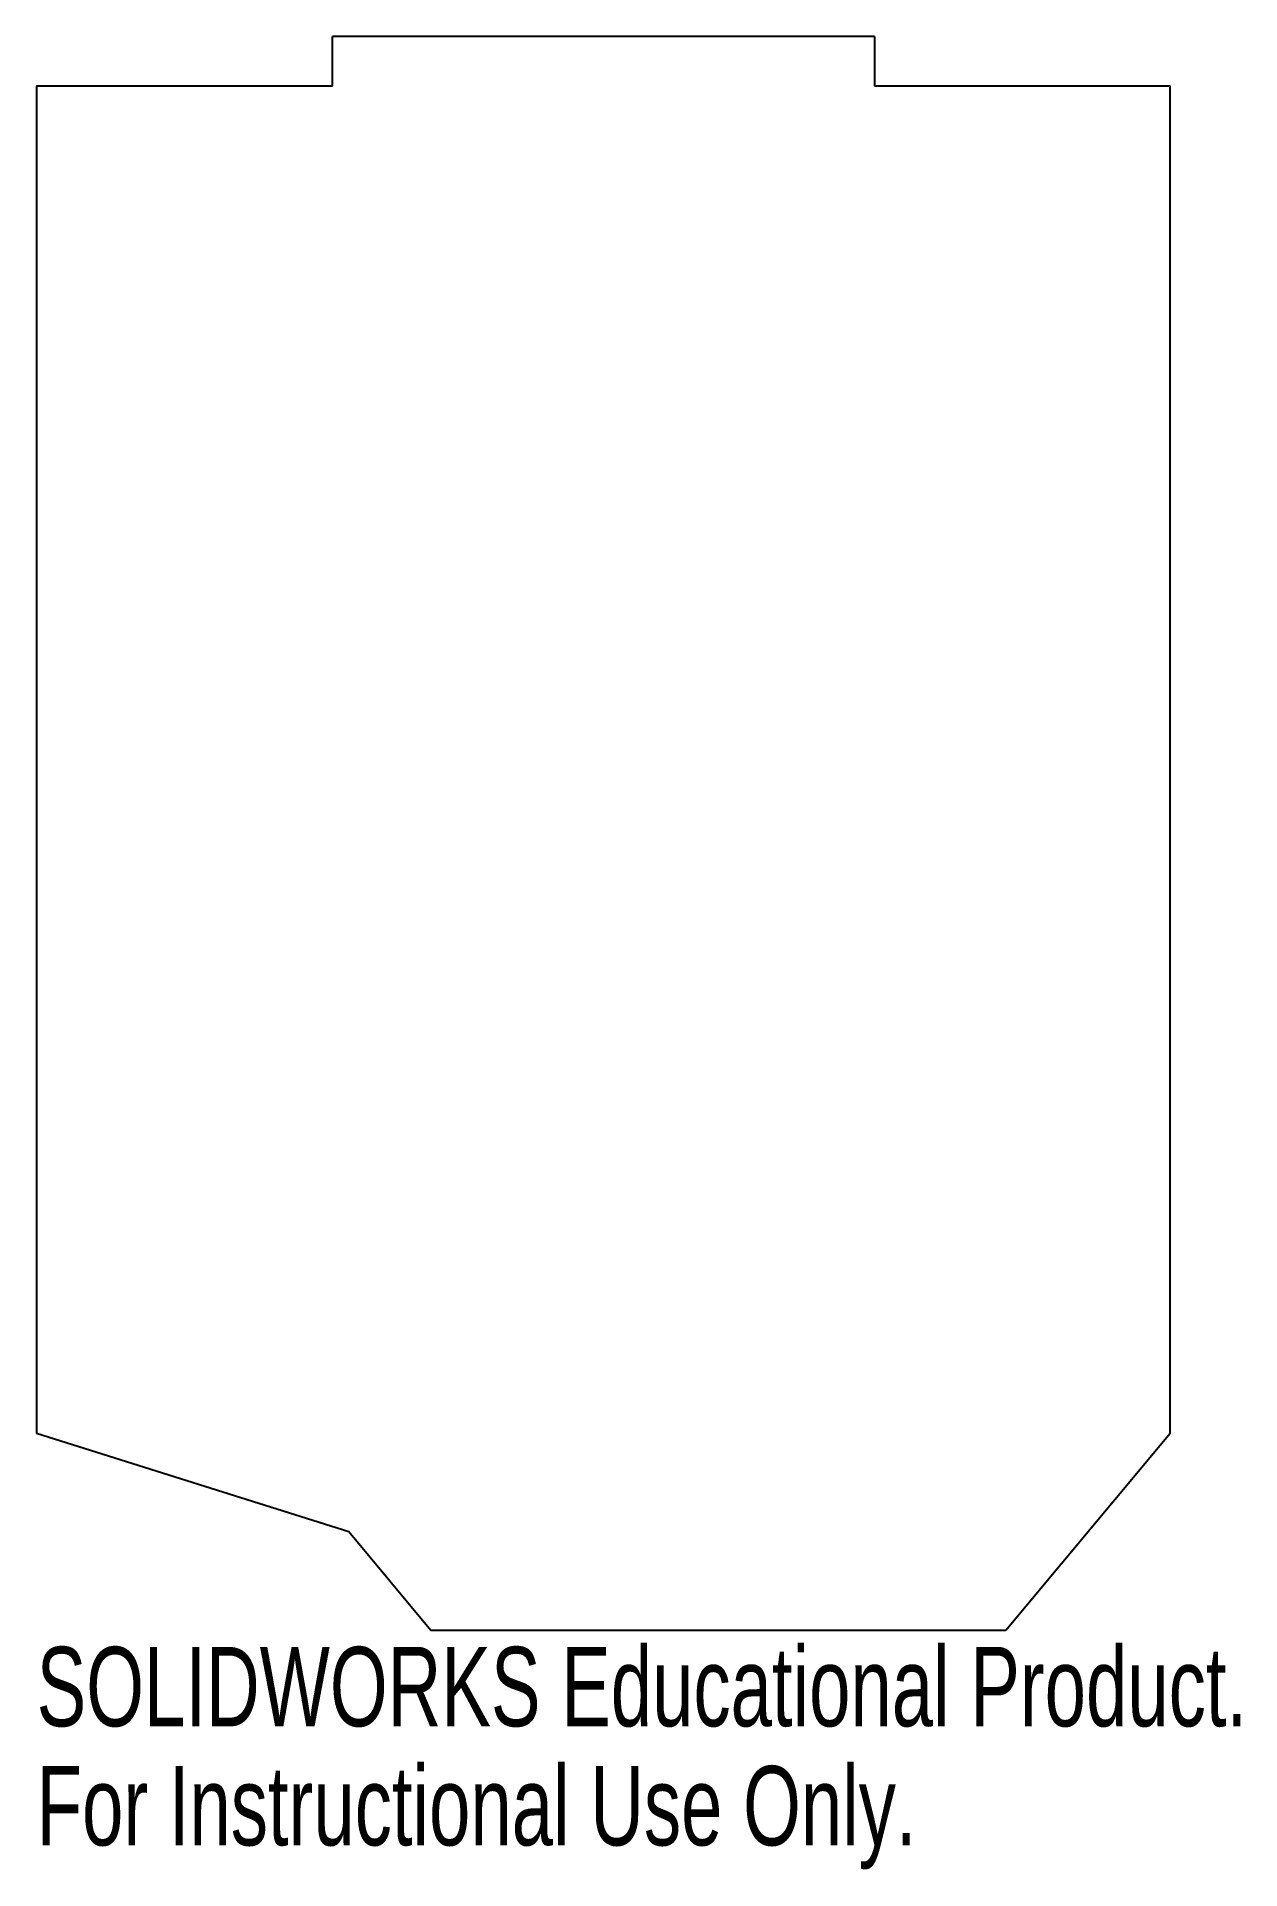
# Model space of a CAD drawing. Header units: millimetres. Extents: x 0 to 73, y -112 to 0.
import ezdxf

# ---------------------------------------------------------------- set-up
doc = ezdxf.new("R2010")
doc.units = ezdxf.units.MM
doc.styles.add('SLDTEXTSTYLE0', font='TXT', dxfattribs={"width": 0.7})

msp = doc.modelspace()

# ---------------------------------------------------------------- linework, layer by layer
at = {"color": 7, "linetype": 'Continuous', "lineweight": 25}
for p, q in [((18, -3), (18, 0)), ((51, 0), (18, 0)), ((51, 0), (51, -3)), ((0, -3), (18, -3)), ((0, -3), (0, -85)), ((51, -3), (69, -3)), ((69, -85), (69, -3)), ((0, -85), (19, -91)), ((59, -97), (69, -85)), ((19, -91), (24, -97)), ((24, -97), (59, -97))]:
    msp.add_line(p, q, dxfattribs=at)

# ---------------------------------------------------------------- texts
at = {"color": 7, "linetype": 'Continuous', "char_height": 4.8336, "attachment_point": 1, "style": 'SLDTEXTSTYLE0'}
for s, insert in [('SOLIDWORKS Educational Product.', (0, -98.02)), ('For Instructional Use Only.', (0, -105.27))]:
    msp.add_mtext(s, dxfattribs=dict(at, insert=insert))

doc.saveas('drawing.dxf')
